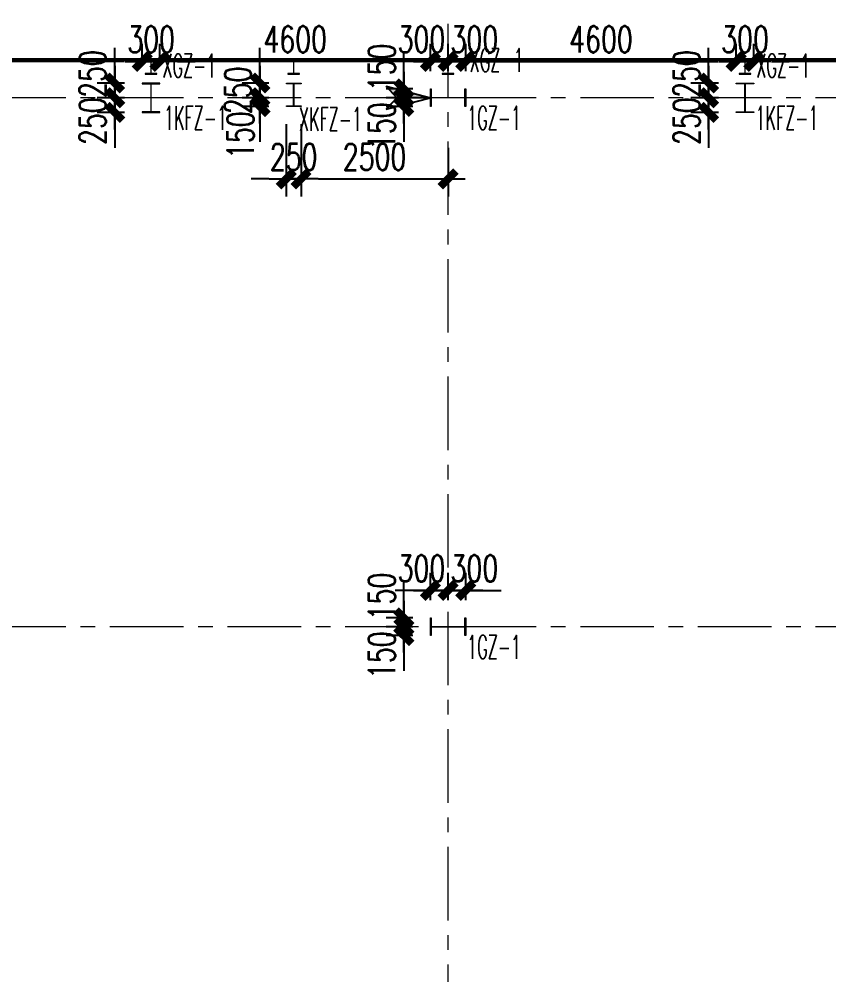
# Model space of a CAD drawing. Extents: x -1201378 to 2367219, y -619313 to 244905.
# Drawn here: x 143847 to 157618, y 212730 to 228989 of the extents above; entities that cross this region are included whole.
import ezdxf
from ezdxf.enums import TextEntityAlignment as Align

# ---------------------------------------------------------------- set-up
doc = ezdxf.new("R2010")
doc.units = 0
doc.header["$LTSCALE"] = 1000
doc.linetypes.add('CENTER', pattern=[2, 1.25, -0.25, 0.25, -0.25])
doc.linetypes.add('HIDDEN', pattern=[0.375, 0.25, -0.125])
doc.layers.get('0').update_dxf_attribs({"linetype": 'CONTINUOUS'})
doc.layers.get('Defpoints').update_dxf_attribs({"linetype": 'CONTINUOUS'})
for name, color, linetype, lineweight in [('S-axis', 111, 'CONTINUOUS', 0), ('S-col', 2, 'CONTINUOUS', 0), ('S-dote', 5, 'CENTER', 0)]:
    doc.layers.add(name, color=color, linetype=linetype, lineweight=lineweight)
for name, color, linetype in [('S-CJGC', 5, 'CONTINUOUS'), ('S-DIMZ', 115, 'CONTINUOUS'), ('S-SGJ', 21, 'CONTINUOUS'), ('S-SHAPE2', 165, 'HIDDEN')]:
    doc.layers.add(name, color=color, linetype=linetype)
doc.styles.add('SS1', font='tj-romans1.shx', dxfattribs={"width": 0.7, "bigfont": 'tj-hztxt1.shx'})
doc.dimstyles.new('S-150-ARCHI', dxfattribs={"dimscale": 150, "dimtxt": 3, "dimasz": 2, "dimexe": 2, "dimexo": 2, "dimgap": 1, "dimtad": 1, "dimdec": 0, "dimzin": 0, "dimdsep": 46, "dimtxsty": 'SS1', "dimblk1": 'TT', "dimblk2": 'TT', "dimsah": 1, "dimcen": 1, "dimclrd": 256, "dimclre": 256, "dimclrt": 256, "dimadec": 0, "dimazin": 0, "dimtfac": 1, "dimtdec": 0, "dimtix": 1, "dimtmove": 2, "dimatfit": 0, "dimldrblk": 'TT', "dimfxl": 2, "dimtolj": 1, "dimtzin": 0, "dimarcsym": 0})

# ---------------------------------------------------------------- blocks, each defined once
blk = doc.blocks.new('_FZH')
at = {"layer": 'S-col'}
blk.add_lwpolyline([(-0.375, -0.188), (-0.375, 0.187), (-0.36, 0.187), (-0.36, 0.005), (0.36, 0.005), (0.36, 0.187), (0.375, 0.187), (0.375, -0.188), (0.36, -0.188), (0.36, -0.005), (-0.36, -0.005), (-0.36, -0.188)], close=True, dxfattribs=at)
blk = doc.blocks.new('w4234324')
at = {"layer": 'S-col', "xscale": 800.0000000000005, "yscale": 800.0000000000005, "zscale": 800.0000000000005}
for p in [(-193954, 831820), (-193954, 822820)]:
    blk.add_blockref('_FZH', p, dxfattribs=at)
blk = doc.blocks.new('1#轴网')
at = {"layer": 'S-dote'}
for p, q in [((-148858.5, 19032.5), (-148858.5, 124689.3)), ((-99358.5, 115027), (-216950.7, 115027)), ((-99358.5, 106027), (-216950.7, 106027))]:
    blk.add_line(p, q, dxfattribs=at)
blk = doc.blocks.new('TT')
blk.add_line((-0.969, 0), (0.969, 0))
at = {"const_width": 0.45}
blk.add_lwpolyline([(-0.442, -0.442), (0.442, 0.442)], dxfattribs=at)
blk = doc.blocks.new('*D4899')
at = {"layer": 'Defpoints', "color": 0, "transparency": 16777216}
for p in [(150390, 218652), (150842, 218652), (150842, 218502)]:
    blk.add_point(p, dxfattribs=at)
at = {"layer": 'S-DIMZ', "lineweight": -2, "transparency": 16777216}
for p, q in [((150390, 218952), (150390, 219252)), ((150542, 218652), (150090, 218652)), ((150390, 218502), (150390, 218652)), ((150542, 218502), (150090, 218502)), ((150390, 218202), (150390, 217902))]:
    blk.add_line(p, q, dxfattribs=at)
at = {"layer": 'S-DIMZ', "lineweight": -2, "transparency": 16777216, "xscale": 300, "yscale": 300, "zscale": 300}
for p, rotation in [((150390, 218652), 270), ((150390, 218502), 90)]:
    blk.add_blockref('TT', p, dxfattribs=dict(at, rotation=rotation))
at = {"layer": 'S-DIMZ', "transparency": 16777216, "insert": (150015, 218168), "char_height": 450, "attachment_point": 5, "rotation": 90, "style": 'SS1'}
blk.add_mtext('\\A1;150', dxfattribs=at)
blk = doc.blocks.new('*D4900')
at = {"layer": 'Defpoints', "color": 0, "transparency": 16777216}
for p in [(150390, 218802), (150842, 218802), (150842, 218652)]:
    blk.add_point(p, dxfattribs=at)
at = {"layer": 'S-DIMZ', "lineweight": -2, "transparency": 16777216}
for p, q in [((150390, 219102), (150390, 219402)), ((150542, 218802), (150090, 218802)), ((150390, 218652), (150390, 218802)), ((150542, 218652), (150090, 218652)), ((150390, 218352), (150390, 218052))]:
    blk.add_line(p, q, dxfattribs=at)
at = {"layer": 'S-DIMZ', "lineweight": -2, "transparency": 16777216, "xscale": 300, "yscale": 300, "zscale": 300}
for p, rotation in [((150390, 218802), 270), ((150390, 218652), 90)]:
    blk.add_blockref('TT', p, dxfattribs=dict(at, rotation=rotation))
at = {"layer": 'S-DIMZ', "transparency": 16777216, "insert": (150015, 219167), "char_height": 450, "attachment_point": 5, "rotation": 90, "style": 'SS1'}
blk.add_mtext('\\A1;150', dxfattribs=at)
blk = doc.blocks.new('*D4901')
at = {"layer": 'Defpoints', "color": 0, "transparency": 16777216}
for p in [(151142, 219270), (150842, 218802), (151142, 218802)]:
    blk.add_point(p, dxfattribs=at)
at = {"layer": 'S-DIMZ', "lineweight": -2, "transparency": 16777216}
for p, q in [((150842, 219102), (150842, 219570)), ((151142, 219102), (151142, 219570)), ((150542, 219270), (150242, 219270)), ((150842, 219270), (151142, 219270)), ((151442, 219270), (151742, 219270))]:
    blk.add_line(p, q, dxfattribs=at)
at = {"layer": 'S-DIMZ', "lineweight": -2, "transparency": 16777216, "xscale": 300, "yscale": 300, "zscale": 300}
blk.add_blockref('TT', (150842, 219270), dxfattribs=at)
at = {"layer": 'S-DIMZ', "lineweight": -2, "transparency": 16777216, "xscale": 300, "yscale": 300, "zscale": 300, "rotation": 180}
blk.add_blockref('TT', (151142, 219270), dxfattribs=at)
at = {"layer": 'S-DIMZ', "transparency": 16777216, "insert": (150689, 219645), "char_height": 450, "attachment_point": 5, "style": 'SS1'}
blk.add_mtext('\\A1;300', dxfattribs=at)
blk = doc.blocks.new('*D4902')
at = {"layer": 'Defpoints', "color": 0, "transparency": 16777216}
for p in [(151442, 219270), (151142, 218802), (151442, 218802)]:
    blk.add_point(p, dxfattribs=at)
at = {"layer": 'S-DIMZ', "lineweight": -2, "transparency": 16777216}
for p, q in [((151142, 219102), (151142, 219570)), ((151442, 219102), (151442, 219570)), ((150842, 219270), (150542, 219270)), ((151142, 219270), (151442, 219270)), ((151742, 219270), (152042, 219270))]:
    blk.add_line(p, q, dxfattribs=at)
at = {"layer": 'S-DIMZ', "lineweight": -2, "transparency": 16777216, "xscale": 300, "yscale": 300, "zscale": 300}
blk.add_blockref('TT', (151142, 219270), dxfattribs=at)
at = {"layer": 'S-DIMZ', "lineweight": -2, "transparency": 16777216, "xscale": 300, "yscale": 300, "zscale": 300, "rotation": 180}
blk.add_blockref('TT', (151442, 219270), dxfattribs=at)
at = {"layer": 'S-DIMZ', "transparency": 16777216, "insert": (151589, 219645), "char_height": 450, "attachment_point": 5, "style": 'SS1'}
blk.add_mtext('\\A1;300', dxfattribs=at)
blk = doc.blocks.new('*D4887')
at = {"layer": 'Defpoints', "color": 0, "transparency": 16777216}
for p in [(150390, 227652), (150842, 227652), (150842, 227502)]:
    blk.add_point(p, dxfattribs=at)
at = {"layer": 'S-DIMZ', "lineweight": -2, "transparency": 16777216}
for p, q in [((150390, 227952), (150390, 228252)), ((150542, 227652), (150090, 227652)), ((150390, 227502), (150390, 227652)), ((150542, 227502), (150090, 227502)), ((150390, 227202), (150390, 226902))]:
    blk.add_line(p, q, dxfattribs=at)
at = {"layer": 'S-DIMZ', "lineweight": -2, "transparency": 16777216, "xscale": 300, "yscale": 300, "zscale": 300}
for p, rotation in [((150390, 227652), 270), ((150390, 227502), 90)]:
    blk.add_blockref('TT', p, dxfattribs=dict(at, rotation=rotation))
at = {"layer": 'S-DIMZ', "transparency": 16777216, "insert": (150015, 227168), "char_height": 450, "attachment_point": 5, "rotation": 90, "style": 'SS1'}
blk.add_mtext('\\A1;150', dxfattribs=at)
blk = doc.blocks.new('*D4888')
at = {"layer": 'Defpoints', "color": 0, "transparency": 16777216}
for p in [(150390, 227802), (150842, 227802), (150842, 227652)]:
    blk.add_point(p, dxfattribs=at)
at = {"layer": 'S-DIMZ', "lineweight": -2, "transparency": 16777216}
for p, q in [((150390, 228102), (150390, 228402)), ((150542, 227802), (150090, 227802)), ((150390, 227652), (150390, 227802)), ((150542, 227652), (150090, 227652)), ((150390, 227352), (150390, 227052))]:
    blk.add_line(p, q, dxfattribs=at)
at = {"layer": 'S-DIMZ', "lineweight": -2, "transparency": 16777216, "xscale": 300, "yscale": 300, "zscale": 300}
for p, rotation in [((150390, 227802), 270), ((150390, 227652), 90)]:
    blk.add_blockref('TT', p, dxfattribs=dict(at, rotation=rotation))
at = {"layer": 'S-DIMZ', "transparency": 16777216, "insert": (150015, 228167), "char_height": 450, "attachment_point": 5, "rotation": 90, "style": 'SS1'}
blk.add_mtext('\\A1;150', dxfattribs=at)
blk = doc.blocks.new('*D4889')
at = {"layer": 'Defpoints', "color": 0, "transparency": 16777216}
for p in [(151142, 228270), (150842, 227802), (151142, 227802)]:
    blk.add_point(p, dxfattribs=at)
at = {"layer": 'S-DIMZ', "lineweight": -2, "transparency": 16777216}
for p, q in [((150842, 228102), (150842, 228570)), ((151142, 228102), (151142, 228570)), ((150542, 228270), (150242, 228270)), ((150842, 228270), (151142, 228270)), ((151442, 228270), (151742, 228270))]:
    blk.add_line(p, q, dxfattribs=at)
at = {"layer": 'S-DIMZ', "lineweight": -2, "transparency": 16777216, "xscale": 300, "yscale": 300, "zscale": 300}
blk.add_blockref('TT', (150842, 228270), dxfattribs=at)
at = {"layer": 'S-DIMZ', "lineweight": -2, "transparency": 16777216, "xscale": 300, "yscale": 300, "zscale": 300, "rotation": 180}
blk.add_blockref('TT', (151142, 228270), dxfattribs=at)
at = {"layer": 'S-DIMZ', "transparency": 16777216, "insert": (150689, 228645), "char_height": 450, "attachment_point": 5, "style": 'SS1'}
blk.add_mtext('\\A1;300', dxfattribs=at)
blk = doc.blocks.new('*D4890')
at = {"layer": 'Defpoints', "color": 0, "transparency": 16777216}
for p in [(151442, 228270), (151142, 227802), (151442, 227802)]:
    blk.add_point(p, dxfattribs=at)
at = {"layer": 'S-DIMZ', "lineweight": -2, "transparency": 16777216}
for p, q in [((151142, 228102), (151142, 228570)), ((151442, 228102), (151442, 228570)), ((150842, 228270), (150542, 228270)), ((151142, 228270), (151442, 228270)), ((151742, 228270), (152042, 228270))]:
    blk.add_line(p, q, dxfattribs=at)
at = {"layer": 'S-DIMZ', "lineweight": -2, "transparency": 16777216, "xscale": 300, "yscale": 300, "zscale": 300}
blk.add_blockref('TT', (151142, 228270), dxfattribs=at)
at = {"layer": 'S-DIMZ', "lineweight": -2, "transparency": 16777216, "xscale": 300, "yscale": 300, "zscale": 300, "rotation": 180}
blk.add_blockref('TT', (151442, 228270), dxfattribs=at)
at = {"layer": 'S-DIMZ', "transparency": 16777216, "insert": (151589, 228645), "char_height": 450, "attachment_point": 5, "style": 'SS1'}
blk.add_mtext('\\A1;300', dxfattribs=at)
blk = doc.blocks.new('*D5200')
at = {"layer": 'Defpoints', "color": 0, "transparency": 16777216}
for p in [(156042, 227902), (155573, 227652), (156042, 227652)]:
    blk.add_point(p, dxfattribs=at)
at = {"layer": 'S-DIMZ', "lineweight": -2, "transparency": 16777216}
for p, q in [((155573, 228202), (155573, 228502)), ((155742, 227902), (155273, 227902)), ((155573, 227902), (155573, 227652)), ((155742, 227652), (155273, 227652)), ((155573, 227352), (155573, 227052))]:
    blk.add_line(p, q, dxfattribs=at)
at = {"layer": 'S-DIMZ', "lineweight": -2, "transparency": 16777216, "xscale": 300, "yscale": 300, "zscale": 300}
for p, rotation in [((155573, 227902), 270), ((155573, 227652), 90)]:
    blk.add_blockref('TT', p, dxfattribs=dict(at, rotation=rotation))
at = {"layer": 'S-DIMZ', "transparency": 16777216, "insert": (155198, 228055), "char_height": 450, "attachment_point": 5, "rotation": 90, "style": 'SS1'}
blk.add_mtext('\\A1;250', dxfattribs=at)
blk = doc.blocks.new('*D5201')
at = {"layer": 'Defpoints', "color": 0, "transparency": 16777216}
for p in [(156042, 227652), (155573, 227402), (156042, 227402)]:
    blk.add_point(p, dxfattribs=at)
at = {"layer": 'S-DIMZ', "lineweight": -2, "transparency": 16777216}
for p, q in [((155573, 227952), (155573, 228252)), ((155742, 227652), (155273, 227652)), ((155573, 227652), (155573, 227402)), ((155742, 227402), (155273, 227402)), ((155573, 227102), (155573, 226802))]:
    blk.add_line(p, q, dxfattribs=at)
at = {"layer": 'S-DIMZ', "lineweight": -2, "transparency": 16777216, "xscale": 300, "yscale": 300, "zscale": 300}
for p, rotation in [((155573, 227652), 270), ((155573, 227402), 90)]:
    blk.add_blockref('TT', p, dxfattribs=dict(at, rotation=rotation))
at = {"layer": 'S-DIMZ', "transparency": 16777216, "insert": (155198, 227254), "char_height": 450, "attachment_point": 5, "rotation": 90, "style": 'SS1'}
blk.add_mtext('\\A1;250', dxfattribs=at)
blk = doc.blocks.new('*D5202')
at = {"layer": 'Defpoints', "color": 0, "transparency": 16777216}
for p in [(156342, 228270), (156042, 227902), (156342, 227902)]:
    blk.add_point(p, dxfattribs=at)
at = {"layer": 'S-DIMZ', "lineweight": -2, "transparency": 16777216}
for p, q in [((156042, 228202), (156042, 228570)), ((156342, 228202), (156342, 228570)), ((155742, 228270), (155442, 228270)), ((156042, 228270), (156342, 228270)), ((156642, 228270), (156942, 228270))]:
    blk.add_line(p, q, dxfattribs=at)
at = {"layer": 'S-DIMZ', "lineweight": -2, "transparency": 16777216, "xscale": 300, "yscale": 300, "zscale": 300}
blk.add_blockref('TT', (156042, 228270), dxfattribs=at)
at = {"layer": 'S-DIMZ', "lineweight": -2, "transparency": 16777216, "xscale": 300, "yscale": 300, "zscale": 300, "rotation": 180}
blk.add_blockref('TT', (156342, 228270), dxfattribs=at)
at = {"layer": 'S-DIMZ', "transparency": 16777216, "insert": (156192, 228645), "char_height": 450, "attachment_point": 5, "style": 'SS1'}
blk.add_mtext('\\A1;300', dxfattribs=at)
blk = doc.blocks.new('*D5206')
at = {"layer": 'Defpoints', "color": 0, "transparency": 16777216}
for p in [(156042, 228270), (151442, 227802), (156042, 227902)]:
    blk.add_point(p, dxfattribs=at)
at = {"layer": 'S-DIMZ', "lineweight": -2, "transparency": 16777216}
for p, q in [((151442, 228102), (151442, 228570)), ((156042, 228202), (156042, 228570)), ((151742, 228270), (155742, 228270))]:
    blk.add_line(p, q, dxfattribs=at)
at = {"layer": 'S-DIMZ', "lineweight": -2, "transparency": 16777216, "xscale": 300, "yscale": 300, "zscale": 300, "rotation": 180}
blk.add_blockref('TT', (151442, 228270), dxfattribs=at)
at = {"layer": 'S-DIMZ', "lineweight": -2, "transparency": 16777216, "xscale": 300, "yscale": 300, "zscale": 300}
blk.add_blockref('TT', (156042, 228270), dxfattribs=at)
at = {"layer": 'S-DIMZ', "transparency": 16777216, "insert": (153742, 228645), "char_height": 450, "attachment_point": 5, "style": 'SS1'}
blk.add_mtext('\\A1;4600', dxfattribs=at)
blk = doc.blocks.new('*D5207')
at = {"layer": 'Defpoints', "color": 0, "transparency": 16777216}
for p in [(156342, 228270), (156342, 227902), (162442, 227902)]:
    blk.add_point(p, dxfattribs=at)
at = {"layer": 'S-DIMZ', "lineweight": -2, "transparency": 16777216}
for p, q in [((156342, 228202), (156342, 228570)), ((162442, 228202), (162442, 228570)), ((162142, 228270), (156642, 228270))]:
    blk.add_line(p, q, dxfattribs=at)
at = {"layer": 'S-DIMZ', "lineweight": -2, "transparency": 16777216, "xscale": 300, "yscale": 300, "zscale": 300, "rotation": 180}
blk.add_blockref('TT', (156342, 228270), dxfattribs=at)
at = {"layer": 'S-DIMZ', "lineweight": -2, "transparency": 16777216, "xscale": 300, "yscale": 300, "zscale": 300}
blk.add_blockref('TT', (162442, 228270), dxfattribs=at)
at = {"layer": 'S-DIMZ', "transparency": 16777216, "insert": (159392, 228645), "char_height": 450, "attachment_point": 5, "style": 'SS1'}
blk.add_mtext('\\A1;6100', dxfattribs=at)
blk = doc.blocks.new('*D5212')
at = {"layer": 'Defpoints', "color": 0, "transparency": 16777216}
for p in [(145942, 227902), (145473, 227652), (145942, 227652)]:
    blk.add_point(p, dxfattribs=at)
at = {"layer": 'S-DIMZ', "lineweight": -2, "transparency": 16777216}
for p, q in [((145473, 228202), (145473, 228502)), ((145642, 227902), (145173, 227902)), ((145473, 227902), (145473, 227652)), ((145642, 227652), (145173, 227652)), ((145473, 227352), (145473, 227052))]:
    blk.add_line(p, q, dxfattribs=at)
at = {"layer": 'S-DIMZ', "lineweight": -2, "transparency": 16777216, "xscale": 300, "yscale": 300, "zscale": 300}
for p, rotation in [((145473, 227902), 270), ((145473, 227652), 90)]:
    blk.add_blockref('TT', p, dxfattribs=dict(at, rotation=rotation))
at = {"layer": 'S-DIMZ', "transparency": 16777216, "insert": (145098, 228055), "char_height": 450, "attachment_point": 5, "rotation": 90, "style": 'SS1'}
blk.add_mtext('\\A1;250', dxfattribs=at)
blk = doc.blocks.new('*D5213')
at = {"layer": 'Defpoints', "color": 0, "transparency": 16777216}
for p in [(145942, 227652), (145473, 227402), (145942, 227402)]:
    blk.add_point(p, dxfattribs=at)
at = {"layer": 'S-DIMZ', "lineweight": -2, "transparency": 16777216}
for p, q in [((145473, 227952), (145473, 228252)), ((145642, 227652), (145173, 227652)), ((145473, 227652), (145473, 227402)), ((145642, 227402), (145173, 227402)), ((145473, 227102), (145473, 226802))]:
    blk.add_line(p, q, dxfattribs=at)
at = {"layer": 'S-DIMZ', "lineweight": -2, "transparency": 16777216, "xscale": 300, "yscale": 300, "zscale": 300}
for p, rotation in [((145473, 227652), 270), ((145473, 227402), 90)]:
    blk.add_blockref('TT', p, dxfattribs=dict(at, rotation=rotation))
at = {"layer": 'S-DIMZ', "transparency": 16777216, "insert": (145098, 227254), "char_height": 450, "attachment_point": 5, "rotation": 90, "style": 'SS1'}
blk.add_mtext('\\A1;250', dxfattribs=at)
blk = doc.blocks.new('*D5214')
at = {"layer": 'Defpoints', "color": 0, "transparency": 16777216}
for p in [(146242, 228270), (145942, 227902), (146242, 227902)]:
    blk.add_point(p, dxfattribs=at)
at = {"layer": 'S-DIMZ', "lineweight": -2, "transparency": 16777216}
for p, q in [((145942, 228202), (145942, 228570)), ((146242, 228202), (146242, 228570)), ((145642, 228270), (145342, 228270)), ((145942, 228270), (146242, 228270)), ((146542, 228270), (146842, 228270))]:
    blk.add_line(p, q, dxfattribs=at)
at = {"layer": 'S-DIMZ', "lineweight": -2, "transparency": 16777216, "xscale": 300, "yscale": 300, "zscale": 300}
blk.add_blockref('TT', (145942, 228270), dxfattribs=at)
at = {"layer": 'S-DIMZ', "lineweight": -2, "transparency": 16777216, "xscale": 300, "yscale": 300, "zscale": 300, "rotation": 180}
blk.add_blockref('TT', (146242, 228270), dxfattribs=at)
at = {"layer": 'S-DIMZ', "transparency": 16777216, "insert": (146092, 228645), "char_height": 450, "attachment_point": 5, "style": 'SS1'}
blk.add_mtext('\\A1;300', dxfattribs=at)
blk = doc.blocks.new('*D5216')
at = {"layer": 'Defpoints', "color": 0, "transparency": 16777216}
for p in [(139842, 228270), (139842, 227902), (145942, 227902)]:
    blk.add_point(p, dxfattribs=at)
at = {"layer": 'S-DIMZ', "lineweight": -2, "transparency": 16777216}
for p, q in [((139842, 228202), (139842, 228570)), ((145942, 228202), (145942, 228570)), ((145642, 228270), (140142, 228270))]:
    blk.add_line(p, q, dxfattribs=at)
at = {"layer": 'S-DIMZ', "lineweight": -2, "transparency": 16777216, "xscale": 300, "yscale": 300, "zscale": 300, "rotation": 180}
blk.add_blockref('TT', (139842, 228270), dxfattribs=at)
at = {"layer": 'S-DIMZ', "lineweight": -2, "transparency": 16777216, "xscale": 300, "yscale": 300, "zscale": 300}
blk.add_blockref('TT', (145942, 228270), dxfattribs=at)
at = {"layer": 'S-DIMZ', "transparency": 16777216, "insert": (142892, 228645), "char_height": 450, "attachment_point": 5, "style": 'SS1'}
blk.add_mtext('\\A1;6100', dxfattribs=at)
blk = doc.blocks.new('*D5217')
at = {"layer": 'Defpoints', "color": 0, "transparency": 16777216}
for p in [(146242, 228270), (146242, 227902), (150842, 227802)]:
    blk.add_point(p, dxfattribs=at)
at = {"layer": 'S-DIMZ', "lineweight": -2, "transparency": 16777216}
for p, q in [((146242, 228202), (146242, 228570)), ((150842, 228102), (150842, 228570)), ((150542, 228270), (146542, 228270))]:
    blk.add_line(p, q, dxfattribs=at)
at = {"layer": 'S-DIMZ', "lineweight": -2, "transparency": 16777216, "xscale": 300, "yscale": 300, "zscale": 300, "rotation": 180}
blk.add_blockref('TT', (146242, 228270), dxfattribs=at)
at = {"layer": 'S-DIMZ', "lineweight": -2, "transparency": 16777216, "xscale": 300, "yscale": 300, "zscale": 300}
blk.add_blockref('TT', (150842, 228270), dxfattribs=at)
at = {"layer": 'S-DIMZ', "transparency": 16777216, "insert": (148542, 228645), "char_height": 450, "attachment_point": 5, "style": 'SS1'}
blk.add_mtext('\\A1;4600', dxfattribs=at)
blk = doc.blocks.new('S-CJGC')
at = {"layer": 'S-CJGC'}
for p, q in [((-131, -119), (0, 381)), ((131, -119), (0, 381)), ((0, 381), (0, 0)), ((0, 0), (-131, -119)), ((0, 0), (131, -119))]:
    blk.add_line(p, q, dxfattribs=at)
blk.add_solid([(131, -119), (0, 0), (0, 381)], dxfattribs=at)
blk = doc.blocks.new('*D6804')
at = {"layer": 'Defpoints', "color": 0, "transparency": 16777216}
for p in [(148391, 227902), (147943, 227652), (148391, 227652)]:
    blk.add_point(p, dxfattribs=at)
at = {"layer": 'S-DIMZ', "lineweight": -2, "transparency": 16777216}
for p, q in [((147943, 228202), (147943, 228502)), ((148091, 227902), (147643, 227902)), ((147943, 227902), (147943, 227652)), ((148091, 227652), (147643, 227652)), ((147943, 227352), (147943, 227052))]:
    blk.add_line(p, q, dxfattribs=at)
at = {"layer": 'S-DIMZ', "lineweight": -2, "transparency": 16777216, "xscale": 300, "yscale": 300, "zscale": 300}
for p, rotation in [((147943, 227902), 270), ((147943, 227652), 90)]:
    blk.add_blockref('TT', p, dxfattribs=dict(at, rotation=rotation))
at = {"layer": 'S-DIMZ', "transparency": 16777216, "insert": (147568, 227777), "char_height": 450, "attachment_point": 5, "rotation": 90, "style": 'SS1'}
blk.add_mtext('\\A1;250', dxfattribs=at)
blk = doc.blocks.new('*D6805')
at = {"layer": 'Defpoints', "color": 0, "transparency": 16777216}
for p in [(148391, 227652), (147943, 227502), (148391, 227502)]:
    blk.add_point(p, dxfattribs=at)
at = {"layer": 'S-DIMZ', "lineweight": -2, "transparency": 16777216}
for p, q in [((147943, 227952), (147943, 228252)), ((148091, 227652), (147643, 227652)), ((147943, 227652), (147943, 227502)), ((148091, 227502), (147643, 227502)), ((147943, 227202), (147943, 226902))]:
    blk.add_line(p, q, dxfattribs=at)
at = {"layer": 'S-DIMZ', "lineweight": -2, "transparency": 16777216, "xscale": 300, "yscale": 300, "zscale": 300}
for p, rotation in [((147943, 227652), 270), ((147943, 227502), 90)]:
    blk.add_blockref('TT', p, dxfattribs=dict(at, rotation=rotation))
at = {"layer": 'S-DIMZ', "transparency": 16777216, "insert": (147613, 227015), "char_height": 450, "attachment_point": 5, "rotation": 90, "style": 'SS1'}
blk.add_mtext('\\A1;150', dxfattribs=at)
blk = doc.blocks.new('*D6806')
at = {"layer": 'Defpoints', "color": 0, "transparency": 16777216}
for p in [(148391, 227502), (148641, 227502), (148641, 226270)]:
    blk.add_point(p, dxfattribs=at)
at = {"layer": 'S-DIMZ', "lineweight": -2, "transparency": 16777216}
for p, q in [((148391, 227202), (148391, 225970)), ((148641, 227202), (148641, 225970)), ((148091, 226270), (147791, 226270)), ((148391, 226270), (148641, 226270)), ((148941, 226270), (149241, 226270))]:
    blk.add_line(p, q, dxfattribs=at)
at = {"layer": 'S-DIMZ', "lineweight": -2, "transparency": 16777216, "xscale": 300, "yscale": 300, "zscale": 300}
blk.add_blockref('TT', (148391, 226270), dxfattribs=at)
at = {"layer": 'S-DIMZ', "lineweight": -2, "transparency": 16777216, "xscale": 300, "yscale": 300, "zscale": 300, "rotation": 180}
blk.add_blockref('TT', (148641, 226270), dxfattribs=at)
at = {"layer": 'S-DIMZ', "transparency": 16777216, "insert": (148516, 226645), "char_height": 450, "attachment_point": 5, "style": 'SS1'}
blk.add_mtext('\\A1;250', dxfattribs=at)
blk = doc.blocks.new('*D6807')
at = {"layer": 'Defpoints', "color": 0, "transparency": 16777216}
for p in [(148641, 227502), (151142, 227102), (151142, 226270)]:
    blk.add_point(p, dxfattribs=at)
at = {"layer": 'S-DIMZ', "lineweight": -2, "transparency": 16777216}
for p, q in [((148641, 227202), (148641, 225970)), ((151142, 226802), (151142, 225970)), ((148941, 226270), (150842, 226270))]:
    blk.add_line(p, q, dxfattribs=at)
at = {"layer": 'S-DIMZ', "lineweight": -2, "transparency": 16777216, "xscale": 300, "yscale": 300, "zscale": 300, "rotation": 180}
blk.add_blockref('TT', (148641, 226270), dxfattribs=at)
at = {"layer": 'S-DIMZ', "lineweight": -2, "transparency": 16777216, "xscale": 300, "yscale": 300, "zscale": 300}
blk.add_blockref('TT', (151142, 226270), dxfattribs=at)
at = {"layer": 'S-DIMZ', "transparency": 16777216, "insert": (149892, 226645), "char_height": 450, "attachment_point": 5, "style": 'SS1'}
blk.add_mtext('\\A1;2500', dxfattribs=at)

msp = doc.modelspace()

# ---------------------------------------------------------------- linework, layer by layer
at = {"layer": 'S-col'}
for points in [[(146191.5, 228301.8), (145991.5, 228301.8), (145991.5, 228289.8), (146087.5, 228289.8), (146087.5, 228063.8), (145991.5, 228063.8), (145991.5, 228051.8), (146191.5, 228051.8), (146191.5, 228063.8), (146095.5, 228063.8), (146095.5, 228289.8), (146191.5, 228289.8)], [(151241.5, 228301.8), (151041.5, 228301.8), (151041.5, 228289.8), (151137.5, 228289.8), (151137.5, 228063.8), (151041.5, 228063.8), (151041.5, 228051.8), (151241.5, 228051.8), (151241.5, 228063.8), (151145.5, 228063.8), (151145.5, 228289.8), (151241.5, 228289.8)], [(156291.5, 228301.8), (156091.5, 228301.8), (156091.5, 228289.8), (156187.5, 228289.8), (156187.5, 228063.8), (156091.5, 228063.8), (156091.5, 228051.8), (156291.5, 228051.8), (156291.5, 228063.8), (156195.5, 228063.8), (156195.5, 228289.8), (156291.5, 228289.8)], [(145941.5, 227401.8), (146241.5, 227401.8), (146241.5, 227413.8), (146095.5, 227413.8), (146095.5, 227889.8), (146241.5, 227889.8), (146241.5, 227901.8), (145941.5, 227901.8), (145941.5, 227889.8), (146087.5, 227889.8), (146087.5, 227413.8), (145941.5, 227413.8)], [(156341.5, 227401.8), (156041.5, 227401.8), (156041.5, 227413.8), (156187.5, 227413.8), (156187.5, 227889.8), (156041.5, 227889.8), (156041.5, 227901.8), (156341.5, 227901.8), (156341.5, 227889.8), (156195.5, 227889.8), (156195.5, 227413.8), (156341.5, 227413.8)]]:
    msp.add_lwpolyline(points, close=True, dxfattribs=at)
at = {"layer": 'S-col', "color": 3}
msp.add_lwpolyline([(148416.5, 228051.8), (148616.5, 228051.8), (148616.5, 228063.8), (148520.5, 228063.8), (148520.5, 228289.8), (148616.5, 228289.8), (148616.5, 228301.8), (148416.5, 228301.8), (148416.5, 228289.8), (148512.5, 228289.8), (148512.5, 228063.8), (148416.5, 228063.8)], close=True, dxfattribs=at)
at = {"layer": 'S-col', "color": 1}
msp.add_lwpolyline([(148391.5, 227889.8), (148391.5, 227901.8), (148641.5, 227901.8), (148641.5, 227889.8), (148520.5, 227889.8), (148520.5, 227513.8), (148641.5, 227513.8), (148641.5, 227501.8), (148391.5, 227501.8), (148391.5, 227513.8), (148512.5, 227513.8), (148512.5, 227889.8)], close=True, dxfattribs=at)
at = {"layer": 'S-SHAPE2', "ltscale": 2, "const_width": 50}
msp.add_lwpolyline([(201041.5, 137001.8), (90591.5, 137001.8), (90591.5, 156136.3), (114006.5, 228301.8), (201041.5, 228301.8)], dxfattribs=at)

# ---------------------------------------------------------------- block references
at = {"layer": 'S-axis'}
msp.add_blockref('1#轴网', (300000, 112624.8), dxfattribs=at)
at = {"layer": 'S-CJGC', "xscale": -1.5, "yscale": 1.5, "zscale": 1.5, "rotation": 270}
msp.add_blockref('S-CJGC', (150269.8, 227651.8), dxfattribs=at)
at = {"layer": 'S-col'}
msp.add_blockref('w4234324', (345095.7, -604168.2), dxfattribs=at)

# ---------------------------------------------------------------- texts
at = {"layer": 'S-SGJ', "style": 'SS1', "width": 0.5}
for s, p in [('XGZ-1', (151510.3, 228290.2)), ('XGZ-1', (146284.7, 228197.5)), ('XGZ-1', (156384.7, 228197.5)), ('1KFZ-1', (146309.7, 227308.2)), ('XKFZ-1', (148607.1, 227288)), ('1GZ-1', (151465.5, 227308.2)), ('1KFZ-1', (156369.1, 227308.2)), ('1GZ-1', (151465.5, 218308.2))]:
    msp.add_text(s, height=400, dxfattribs=at).set_placement(p, align=Align.MIDDLE_LEFT)

# ---------------------------------------------------------------- dimensions: what is measured, and where the dimension line sits
at = {"layer": 'S-DIMZ'}
for base, p1, p2, angle, picture, middle in [((139841.5, 228270), (145941.5, 227901.8), (139841.5, 227901.8), 180, '*D5216', (142891.5, 228645)), ((146241.5, 228270), (150841.5, 227801.8), (146241.5, 227901.8), 180, '*D5217', (148541.5, 228645)), ((156341.5, 228270), (162441.5, 227901.8), (156341.5, 227901.8), 180, '*D5207', (159391.5, 228645)), ((147943.3, 227651.8), (148391.5, 227901.8), (148391.5, 227651.8), 90, '*D6804', (147568.3, 227776.8))]:
    dim = msp.add_linear_dim(base=base, p1=p1, p2=p2, angle=angle, dimstyle='S-150-ARCHI', dxfattribs=at)
    dim.commit()
    dim.dimension.update_dxf_attribs({"geometry": picture, "text_midpoint": middle})
for base, p1, p2, picture, middle in [((146241.5, 228270), (145941.5, 227901.8), (146241.5, 227901.8), '*D5214', (146091.5, 228645)), ((156041.5, 228270), (151441.5, 227801.8), (156041.5, 227901.8), '*D5206', (153741.5, 228645)), ((156341.5, 228270), (156041.5, 227901.8), (156341.5, 227901.8), '*D5202', (156191.5, 228645)), ((148641.5, 226269.7), (148391.5, 227501.8), (148641.5, 227501.8), '*D6806', (148516.5, 226644.7)), ((151141.5, 226269.7), (148641.5, 227501.8), (151141.5, 227101.8), '*D6807', (149891.5, 226644.7))]:
    dim = msp.add_linear_dim(base=base, p1=p1, p2=p2, dimstyle='S-150-ARCHI', dxfattribs=at)
    dim.commit()
    dim.dimension.update_dxf_attribs({"geometry": picture, "text_midpoint": middle})
for base, p1, p2, picture, middle in [((151141.5, 228270), (150841.5, 227801.8), (151141.5, 227801.8), '*D4889', (150688.6, 228645)), ((151441.5, 228270), (151141.5, 227801.8), (151441.5, 227801.8), '*D4890', (151589.3, 228645)), ((151141.5, 219270), (150841.5, 218801.8), (151141.5, 218801.8), '*D4901', (150688.6, 219645)), ((151441.5, 219270), (151141.5, 218801.8), (151441.5, 218801.8), '*D4902', (151589.3, 219645))]:
    dim = msp.add_linear_dim(base=base, p1=p1, p2=p2, dimstyle='S-150-ARCHI', dxfattribs=at)
    dim.commit()
    dim.dimension.update_dxf_attribs({"geometry": picture, "text_midpoint": middle, "dimtype": 160})
for base, p1, p2, angle, picture, middle in [((150390.1, 227801.8), (150841.5, 227651.8), (150841.5, 227801.8), 90, '*D4888', (150015.1, 228166.7)), ((145473.4, 227651.8), (145941.5, 227901.8), (145941.5, 227651.8), 270, '*D5212', (145098.4, 228054.7)), ((155573.4, 227651.8), (156041.5, 227901.8), (156041.5, 227651.8), 270, '*D5200', (155198.4, 228054.7)), ((145473.4, 227401.8), (145941.5, 227651.8), (145941.5, 227401.8), 270, '*D5213', (145098.4, 227254.1)), ((147943.3, 227501.8), (148391.5, 227651.8), (148391.5, 227501.8), 90, '*D6805', (147613.5, 227015.4)), ((150390.1, 227651.8), (150841.5, 227501.8), (150841.5, 227651.8), 90, '*D4887', (150015.1, 227168)), ((155573.4, 227401.8), (156041.5, 227651.8), (156041.5, 227401.8), 270, '*D5201', (155198.4, 227254.1)), ((150390.1, 218801.8), (150841.5, 218651.8), (150841.5, 218801.8), 90, '*D4900', (150015.1, 219166.7)), ((150390.1, 218651.8), (150841.5, 218501.8), (150841.5, 218651.8), 90, '*D4899', (150015.1, 218168))]:
    dim = msp.add_linear_dim(base=base, p1=p1, p2=p2, angle=angle, dimstyle='S-150-ARCHI', dxfattribs=at)
    dim.commit()
    dim.dimension.update_dxf_attribs({"geometry": picture, "text_midpoint": middle, "dimtype": 160})

doc.saveas('drawing.dxf')
